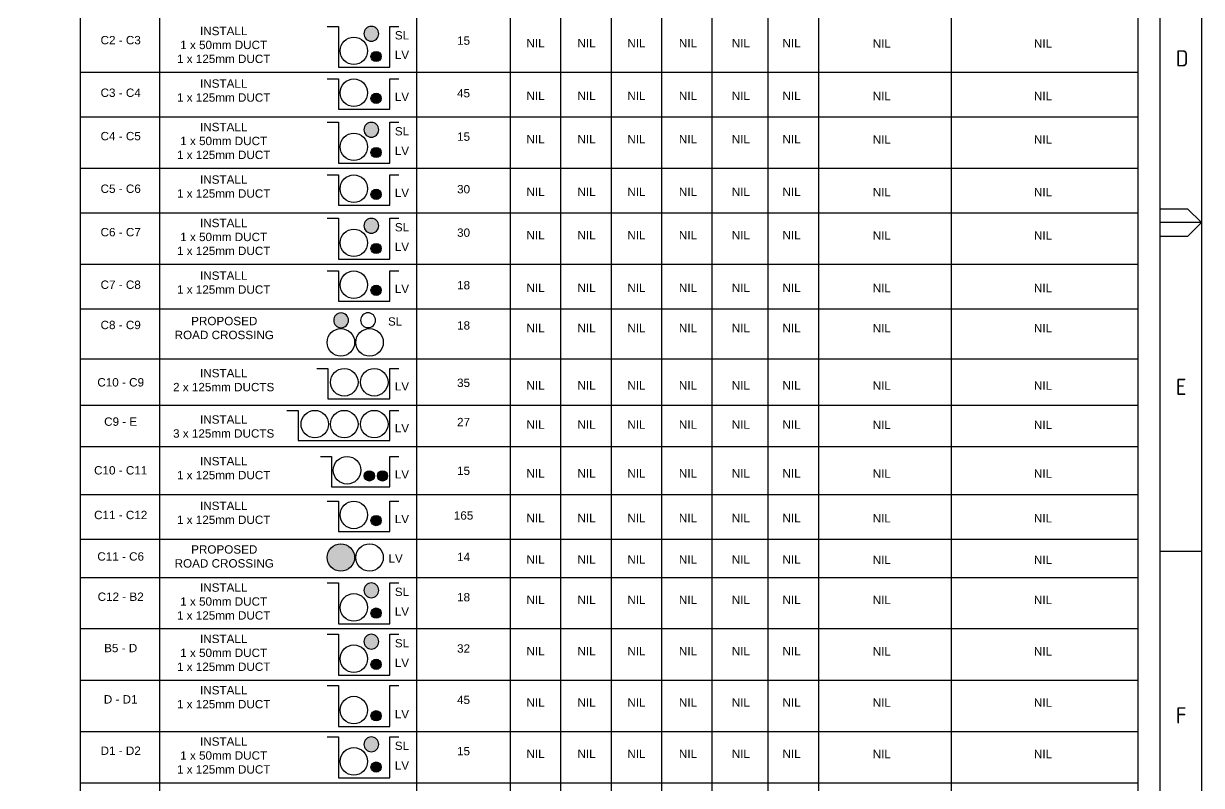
# Paper-space layout 'SHEET 4' of a CAD drawing. Header units: metres, sheet in millimetres. Extents: x -19 to 814, y -3 to 583.
# Drawn here: x 560.4 to 814, y 169 to 333.1 of the extents above; entities that cross this region are included whole.
import ezdxf
from ezdxf.enums import TextEntityAlignment as Align

# ---------------------------------------------------------------- set-up
doc = ezdxf.new("R2010")
doc.units = ezdxf.units.M
doc.linetypes.add('Cable Exist UG', pattern=[8.2, 4, -1.2, 1.8, -1.2])
doc.layers.add('Duct_SP_EXT', color=7, linetype='Continuous')
doc.layers.add('Notes', color=7, linetype='Continuous')
doc.styles.add('iecISOCP', font='isocp.shx')
doc.styles.get("Standard").update_dxf_attribs({"font": 'arial.ttf'})

# ---------------------------------------------------------------- blocks, each defined once
blk = doc.blocks.new('A1_FRAME_TITLE')
at = {"layer": 'Notes', "linetype": 'Continuous'}
for p, q in [((824.37, 293.18), (830.35, 293.18)), ((830.35, 293.18), (833.35, 290.18)), ((833.35, 290.18), (824.35, 290.18)), ((833.35, 290.18), (830.35, 287.18)), ((830.35, 287.18), (824.37, 287.18)), ((824.35, 219.43), (833.35, 219.43))]:
    blk.add_line(p, q, dxfattribs=at)
at = {"layer": 'Notes', "linetype": 'Continuous', "flags": 128}
for points in [[(0, 583.39), (833.37, 583.39), (833.37, -3.03), (0, -3.03)], [(9, 574.39), (824.37, 574.39), (824.37, 5.97), (9, 5.97)]]:
    blk.add_lwpolyline(points, close=True, dxfattribs=at)
blk.add_attdef('DRAFT_NUM', (29.9, 23.29), '', height=2.5, rotation=90)
at = {"layer": 'Notes', "style": 'iecISOCP'}
for s, p in [('D', (827.87, 323.81)), ('E', (827.87, 253.06)), ('F', (827.87, 182.31))]:
    blk.add_text(s, height=3.5, dxfattribs=at).set_placement(p)
at = {"layer": 'Notes', "style": 'iecISOCP', "flags": 8}
blk.add_attdef('VERSION_NO', text='', height=2.5, rotation=90, dxfattribs=at).set_placement((302.04, 43.81), align=Align.MIDDLE_CENTER)
at = {"layer": 'Notes', "style": 'iecISOCP'}
for tag, p in [('CAP_NO', (513.19, 43.46)), ('IE_NUM', (513.05, 37.81)), ('REF_No_1', (335.24, 32.31)), ('REF_1', (362.52, 32.31)), ('GEN_WO', (441.71, 31.76)), ('HV_SWITCH', (513.46, 32.16)), ('REF_No_2', (335.24, 26.31)), ('REF_2', (362.52, 26.31)), ('OH_WO', (441.71, 25.81)), ('UBD_REF', (513.05, 25.83)), ('REF_No_3', (335.24, 20.31)), ('REF_3', (362.52, 20.31)), ('UG_WO', (441.71, 20.05)), ('GIS_MAP_No', (513.05, 20.04)), ('REF_No_4', (335.24, 14.31)), ('REF_4', (362.52, 14.31)), ('SUB_WO', (441.71, 13.81)), ('HV_OP_DIAG', (513.33, 14.2)), ('LGA', (512.95, 7.78)), ('ExportID', (9.08, 2.39))]:
    blk.add_attdef(tag, p, '', height=2.5, dxfattribs=at)
for tag, height, p in [('T1', 3.5, (684.37, 39.47)), ('scale', 2.5, (567.76, 33.27)), ('T2', 3.5, (684.37, 34.35)), ('T3', 3.5, (684.37, 28.92)), ('DRAWN', 2.5, (567.76, 24.93)), ('T4', 3.5, (684.37, 23.66)), ('T5', 3.5, (684.37, 18.23)), ('REV', 5, (820.05, 17.1)), ('DATE', 2.5, (567.76, 16.88)), ('T6', 3.5, (684.37, 12.97)), ('DESIGN', 2.5, (605.62, 9.15))]:
    blk.add_attdef(tag, text='', height=height, dxfattribs=at).set_placement(p, align=Align.CENTER)
blk.add_attdef('NUM', text='', height=7, dxfattribs=at).set_placement((792.37, 20.12), align=Align.MIDDLE_CENTER)
for tag, p in [('NS', (790.71, 8.12)), ('SHTS', (805.41, 8.12))]:
    blk.add_attdef(tag, text='', height=2.5, dxfattribs=at).set_placement(p, align=Align.MIDDLE)
at = {"layer": 'Notes', "style": 'iecISOCP', "flags": 1}
for tag, p in [('ProjectType', (14.17, -26.8)), ('ProjectNumber', (23.56, -26.82)), ('DrawingNumber', (35.51, -26.8)), ('ProjectDescription', (47.56, -26.83)), ('ExportDate', (60.28, -26.79)), ('ExportUserName', (69.15, -26.8)), ('DesignerCompanyName', (81.48, -26.79)), ('ExportAreaOfInterest', (97.1, -26.81)), ('GIS_SUCCESS', (112, -26.78)), ('CAD_SUCCESS', (121.79, -26.78)), ('DEPOTCODE', (132.11, -26.88)), ('ExportCategories', (140.08, -26.8)), ('Comments', (154.38, -26.88))]:
    blk.add_attdef(tag, p, '', height=1, dxfattribs=at)
blk = doc.blocks.new('CABLE_LARGE_EXT')
h = blk.add_hatch(color=256)
edge = h.paths.add_edge_path()
edge.add_arc((0, 0.55), 0.55, 0, 360)
blk.add_circle((0, 0.55), 0.55)
at = {"flags": 1}
blk.add_attdef('Z', (0, 0), '', height=0.2, dxfattribs=at)
at = {"flags": 9}
for tag, p in [('COND_CODE', (0, 0)), ('STATE', (0, -0.4)), ('XSECT_SIZE', (0, -0.6)), ('FB_REFERENCE', (0, -0.2)), ('NOTES', (0, -0.8))]:
    blk.add_attdef(tag, text='', height=0.2, dxfattribs=at).set_placement(p, align=Align.MIDDLE_LEFT)
blk = doc.blocks.new('DUCT_LARGE_EXT')
blk.add_circle((0, 0.8), 0.8)
for tag, flags, p in [('DUCT_CODE', 9, (1.5, 0)), ('XSECT_TYPE', 9, (1.5, -0.2)), ('STATE', 9, (1.5, -0.6)), ('OWNED_BY', 9, (1.5, -1)), ('OPERATED_BY', 9, (1.5, -1.2)), ('FB_REFERENCE', 9, (1.5, -0.4)), ('NOTES', 9, (1.5, -0.8)), ('Z', 1, (1.5, -1.6)), ('MAINTAINED_BY', 9, (1.5, -1.4))]:
    blk.add_attdef(tag, text='', height=0.2, dxfattribs=dict(flags=flags)).set_placement(p, align=Align.MIDDLE_LEFT)

psp = doc.layouts.new('SHEET 4')

# ---------------------------------------------------------------- hatches: boundary and pattern name
at = {"layer": 'Duct_SP_EXT'}
h = psp.add_hatch(color=256, dxfattribs=at)
h.dxf.hatch_style = 1
h.paths.add_polyline_path([(631.68, 218.08, 1), (625.76, 218.08, 1)])
at = {"layer": 'Notes'}
h = psp.add_hatch(color=256, dxfattribs=at)
h.dxf.hatch_style = 1
edge = h.paths.add_edge_path()
edge.add_arc((635.27, 330.87), 1.6, 0, 360)
h = psp.add_hatch(color=256, dxfattribs=at)
h.dxf.hatch_style = 1
edge = h.paths.add_edge_path()
edge.add_arc((635.27, 310.19), 1.6, 0, 360)
h = psp.add_hatch(color=256, dxfattribs=at)
h.dxf.hatch_style = 1
edge = h.paths.add_edge_path()
edge.add_arc((635.27, 289.52), 1.6, 0, 360)
h = psp.add_hatch(color=256, dxfattribs=at)
h.dxf.hatch_style = 1
edge = h.paths.add_edge_path()
edge.add_arc((628.77, 269.16), 1.6, 0, 360)
h = psp.add_hatch(color=256, dxfattribs=at)
h.dxf.hatch_style = 1
edge = h.paths.add_edge_path()
edge.add_arc((635.27, 211.01), 1.6, 0, 360)
h = psp.add_hatch(color=256, dxfattribs=at)
h.dxf.hatch_style = 1
edge = h.paths.add_edge_path()
edge.add_arc((635.27, 199.96), 1.6, 0, 360)
h = psp.add_hatch(color=256, dxfattribs=at)
h.dxf.hatch_style = 1
edge = h.paths.add_edge_path()
edge.add_arc((635.27, 177.85), 1.6, 0, 360)

# ---------------------------------------------------------------- linework, layer by layer
at = {"layer": 'Duct_SP_EXT'}
for p, q in [((639.24, 323.66), (639.24, 332.47)), ((639.24, 332.47), (641.22, 332.47)), ((628.19, 323.66), (639.24, 323.66)), ((639.24, 314.65), (639.24, 321.15)), ((639.24, 321.15), (641.22, 321.15)), ((628.19, 314.65), (639.24, 314.65)), ((639.24, 302.99), (639.24, 311.8)), ((639.24, 311.8), (641.22, 311.8)), ((628.19, 302.99), (639.24, 302.99)), ((639.24, 293.97), (639.24, 300.47)), ((639.24, 300.47), (641.22, 300.47)), ((628.19, 293.97), (639.24, 293.97)), ((639.24, 282.31), (639.24, 291.13)), ((639.24, 291.13), (641.22, 291.13)), ((628.19, 282.31), (639.24, 282.31)), ((639.24, 273.3), (639.24, 279.8)), ((639.24, 279.8), (641.22, 279.8)), ((628.19, 273.3), (639.24, 273.3)), ((639.24, 252.28), (639.24, 258.78)), ((639.24, 258.78), (641.22, 258.78)), ((625.91, 252.28), (639.24, 252.28)), ((639.24, 243.27), (639.24, 249.77)), ((639.24, 249.77), (641.22, 249.77)), ((619.5, 243.27), (639.24, 243.27)), ((639.24, 233.33), (639.24, 239.83)), ((639.24, 239.83), (641.22, 239.83)), ((626.73, 233.33), (639.24, 233.33)), ((639.24, 223.71), (639.24, 230.21)), ((639.24, 230.21), (641.22, 230.21)), ((628.19, 223.71), (639.24, 223.71)), ((639.24, 203.8), (639.24, 212.62)), ((639.24, 212.62), (641.22, 212.62)), ((628.19, 203.8), (639.24, 203.8)), ((639.24, 192.75), (639.24, 201.56)), ((639.24, 201.56), (641.22, 201.56)), ((628.19, 192.75), (639.24, 192.75)), ((639.24, 181.7), (639.24, 190.51)), ((639.24, 190.51), (641.22, 190.51)), ((628.19, 181.7), (639.24, 181.7)), ((639.24, 170.64), (639.24, 179.45)), ((639.24, 179.45), (641.22, 179.45)), ((628.19, 170.64), (639.24, 170.64))]:
    psp.add_line(p, q, dxfattribs=at)
at = {"layer": 'Duct_SP_EXT', "flags": 128}
for points in [[(625.8, 332.47), (628.19, 332.47), (628.19, 323.66)], [(625.8, 321.15), (628.19, 321.15), (628.19, 314.65)], [(625.8, 311.8), (628.19, 311.8), (628.19, 302.99)], [(625.8, 300.47), (628.19, 300.47), (628.19, 293.97)], [(625.8, 291.13), (628.19, 291.13), (628.19, 282.31)], [(625.8, 279.8), (628.19, 279.8), (628.19, 273.3)], [(623.52, 258.78), (625.91, 258.78), (625.91, 252.28)], [(617.1, 249.77), (619.5, 249.77), (619.5, 243.27)], [(624.34, 239.83), (626.73, 239.83), (626.73, 233.33)], [(625.8, 230.21), (628.19, 230.21), (628.19, 223.71)], [(625.8, 212.62), (628.19, 212.62), (628.19, 203.8)], [(625.8, 201.56), (628.19, 201.56), (628.19, 192.75)], [(625.8, 190.51), (628.19, 190.51), (628.19, 181.7)], [(625.8, 179.45), (628.19, 179.45), (628.19, 170.64)]]:
    psp.add_lwpolyline(points, dxfattribs=at)
at = {"layer": 'Duct_SP_EXT'}
for centre in [(631.51, 327.19), (631.51, 318.18), (631.51, 306.52), (631.51, 297.51), (631.51, 285.85), (631.51, 276.83), (628.72, 264.42), (634.9, 264.42), (629.45, 255.82), (635.91, 255.82), (623.1, 246.81), (629.45, 246.81), (635.91, 246.81), (630.05, 236.87), (631.51, 227.25), (628.72, 218.08), (634.9, 218.08), (631.51, 207.34), (631.51, 196.29), (631.51, 185.23), (631.51, 174.18)]:
    psp.add_circle(centre, 2.96, dxfattribs=at)
at = {"layer": 'Notes'}
for p, q in [((572.6, 571.76), (572.6, 97.08)), ((800.34, 571.76), (800.34, 97.08)), ((589.65, 547.31), (589.65, 97.08)), ((645, 547.31), (645, 97.08)), ((665.18, 547.31), (665.18, 97.08)), ((760.1, 547.31), (760.1, 97.08))]:
    psp.add_line(p, q, dxfattribs=at)
at = {"layer": 'Notes', "linetype": 'Continuous'}
for p, q in [((676.03, 547.31), (676.03, 97.08)), ((686.89, 547.31), (686.89, 97.08)), ((697.75, 547.31), (697.75, 97.08)), ((708.61, 547.31), (708.61, 97.08)), ((720.67, 547.31), (720.67, 97.08)), ((731.53, 547.31), (731.53, 97.08)), ((572.6, 322.61), (800.34, 322.61)), ((572.6, 312.99), (800.34, 312.99)), ((572.6, 301.94), (800.34, 301.94)), ((572.6, 292.32), (800.34, 292.32)), ((572.6, 281.27), (800.34, 281.27)), ((572.6, 271.65), (800.34, 271.65)), ((572.6, 260.87), (800.34, 260.87)), ((572.6, 250.88), (800.34, 250.88)), ((572.6, 242.02), (800.34, 242.02)), ((572.6, 231.68), (800.34, 231.68)), ((572.6, 222.06), (800.34, 222.06)), ((572.6, 213.81), (800.34, 213.81)), ((572.6, 202.76), (800.34, 202.76)), ((572.6, 191.7), (800.34, 191.7)), ((572.6, 180.65), (800.34, 180.65)), ((572.6, 169.59), (800.34, 169.59))]:
    psp.add_line(p, q, dxfattribs=at)
at = {"layer": 'Notes'}
for points in [[(572.6, 322.61), (800.34, 322.61)], [(572.6, 312.99), (800.34, 312.99)], [(572.6, 301.94), (800.34, 301.94)], [(572.6, 292.32), (800.34, 292.32)], [(572.6, 281.27), (800.34, 281.27)], [(572.6, 271.65), (800.34, 271.65)], [(572.6, 260.87), (800.34, 260.87)], [(572.6, 250.88), (800.34, 250.88)], [(572.6, 242.02), (800.34, 242.02)], [(572.6, 231.68), (800.34, 231.68)], [(572.6, 222.06), (800.34, 222.06)], [(572.6, 213.81), (800.34, 213.81)], [(572.6, 202.76), (800.34, 202.76)], [(572.6, 191.7), (800.34, 191.7)], [(572.6, 180.65), (800.34, 180.65)], [(572.6, 169.59), (800.34, 169.59)]]:
    psp.add_lwpolyline(points, dxfattribs=at)

# ---------------------------------------------------------------- block references
at = {"color": 0}
psp.add_blockref('A1_FRAME_TITLE', (-19.35, 0.02), dxfattribs=at)
at = {"layer": 'Duct_SP_EXT', "linetype": 'Cable Exist UG', "lineweight": 0, "yscale": 2, "zscale": 2}
for name, p, xscale in [('DUCT_LARGE_EXT', (635.27, 329.27), -2), ('CABLE_LARGE_EXT', (636.3, 324.88), 2), ('CABLE_LARGE_EXT', (636.3, 315.86), 2), ('DUCT_LARGE_EXT', (635.27, 308.59), -2), ('CABLE_LARGE_EXT', (636.3, 304.2), 2), ('CABLE_LARGE_EXT', (636.3, 295.19), 2), ('DUCT_LARGE_EXT', (635.27, 287.92), -2), ('CABLE_LARGE_EXT', (636.3, 283.53), 2), ('CABLE_LARGE_EXT', (636.3, 274.52), 2), ('DUCT_LARGE_EXT', (628.77, 267.56), -2), ('DUCT_LARGE_EXT', (634.58, 267.58), -2), ('CABLE_LARGE_EXT', (634.85, 234.55), 2), ('CABLE_LARGE_EXT', (637.69, 234.55), 2), ('CABLE_LARGE_EXT', (636.3, 224.93), 2), ('DUCT_LARGE_EXT', (635.27, 209.41), -2), ('CABLE_LARGE_EXT', (636.3, 205.02), 2), ('DUCT_LARGE_EXT', (635.27, 198.36), -2), ('CABLE_LARGE_EXT', (636.3, 193.97), 2), ('CABLE_LARGE_EXT', (636.3, 182.91), 2), ('DUCT_LARGE_EXT', (635.27, 176.25), -2), ('CABLE_LARGE_EXT', (636.3, 171.86), 2)]:
    psp.add_blockref(name, p, dxfattribs=dict(at, xscale=xscale))

# ---------------------------------------------------------------- texts
at = {"layer": 'Duct_SP_EXT'}
for s, p in [('SL', (641.87, 331.44)), ('LV', (641.87, 327.21)), ('LV', (641.87, 318.2)), ('SL', (641.87, 310.77)), ('LV', (641.87, 306.54)), ('LV', (641.87, 297.53)), ('SL', (641.87, 290.1)), ('LV', (641.87, 285.87)), ('LV', (641.87, 276.85)), ('SL', (640.39, 269.81)), ('LV', (641.87, 255.84)), ('LV', (641.87, 246.83)), ('LV', (641.87, 236.89)), ('LV', (641.87, 227.27)), ('LV', (640.51, 218.77)), ('SL', (641.87, 211.59)), ('LV', (641.87, 207.36)), ('SL', (641.87, 200.53)), ('LV', (641.87, 196.3)), ('LV', (641.87, 185.25)), ('SL', (641.87, 178.43)), ('LV', (641.87, 174.2))]:
    psp.add_text(s, height=1.79, dxfattribs=at).set_placement(p, align=Align.TOP_CENTER)
at = {"layer": 'Notes', "char_height": 1.8, "attachment_point": 2}
for s, insert, width in [('INSTALL\\P1 x 50mm DUCT\\P1 x 125mm DUCT', (603.49, 332.37), 21.6843), ('C2 - C3', (581.31, 330.4), 9.6991), ('15', (655.14, 330.3), 3.8415), ('NIL', (670.64, 329.75), 3.8415), ('NIL', (681.62, 329.75), 3.8415), ('NIL', (692.36, 329.75), 3.8415), ('NIL', (703.46, 329.75), 3.8415), ('NIL', (714.84, 329.75), 3.8415), ('NIL', (725.76, 329.75), 3.8415), ('NIL', (745.19, 329.69), 43.5892), ('NIL', (779.9, 329.69), 43.5892), ('INSTALL\\P1 x 125mm DUCT', (603.49, 321.04), 21.6843), ('C3 - C4', (581.31, 319.07), 9.6991), ('45', (655.14, 318.97), 3.8415), ('NIL', (670.64, 318.42), 3.8415), ('NIL', (681.62, 318.42), 3.8415), ('NIL', (692.36, 318.42), 3.8415), ('NIL', (703.46, 318.42), 3.8415), ('NIL', (714.84, 318.42), 3.8415), ('NIL', (725.76, 318.42), 3.8415), ('NIL', (745.19, 318.37), 43.5892), ('NIL', (779.9, 318.37), 43.5892), ('C4 - C5', (581.31, 309.73), 9.6991), ('INSTALL\\P1 x 50mm DUCT\\P1 x 125mm DUCT', (603.49, 311.69), 21.6843), ('15', (655.14, 309.62), 3.8415), ('NIL', (670.64, 309.07), 3.8415), ('NIL', (681.62, 309.07), 3.8415), ('NIL', (692.36, 309.07), 3.8415), ('NIL', (703.46, 309.07), 3.8415), ('NIL', (714.84, 309.07), 3.8415), ('NIL', (725.76, 309.07), 3.8415), ('NIL', (745.19, 309.02), 43.5892), ('NIL', (779.9, 309.02), 43.5892), ('INSTALL\\P1 x 125mm DUCT', (603.49, 300.37), 21.6843), ('C5 - C6', (581.31, 298.4), 9.6991), ('30', (655.14, 298.3), 3.8415), ('NIL', (670.64, 297.75), 3.8415), ('NIL', (681.62, 297.75), 3.8415), ('NIL', (692.36, 297.75), 3.8415), ('NIL', (703.46, 297.75), 3.8415), ('NIL', (714.84, 297.75), 3.8415), ('NIL', (725.76, 297.75), 3.8415), ('NIL', (745.19, 297.69), 43.5892), ('NIL', (779.9, 297.69), 43.5892), ('INSTALL\\P1 x 50mm DUCT\\P1 x 125mm DUCT', (603.49, 291.02), 21.6843), ('C6 - C7', (581.31, 289.05), 9.6991), ('30', (655.14, 288.95), 3.8415), ('NIL', (670.64, 288.4), 3.8415), ('NIL', (681.62, 288.4), 3.8415), ('NIL', (692.36, 288.4), 3.8415), ('NIL', (703.46, 288.4), 3.8415), ('NIL', (714.84, 288.4), 3.8415), ('NIL', (725.76, 288.4), 3.8415), ('NIL', (745.19, 288.35), 43.5892), ('NIL', (779.9, 288.35), 43.5892), ('INSTALL\\P1 x 125mm DUCT', (603.49, 279.69), 21.6843), ('C7 - C8', (581.31, 277.73), 9.6991), ('18', (655.14, 277.62), 3.8415), ('NIL', (670.64, 277.07), 3.8415), ('NIL', (681.62, 277.07), 3.8415), ('NIL', (692.36, 277.07), 3.8415), ('NIL', (703.46, 277.07), 3.8415), ('NIL', (714.84, 277.07), 3.8415), ('NIL', (725.76, 277.07), 3.8415), ('NIL', (745.19, 277.02), 43.5892), ('NIL', (779.9, 277.02), 43.5892), ('C8 - C9', (581.31, 269.06), 11.8381), ('{\\C7;PROPOSED\\PROAD CROSSING}', (603.61, 269.91), 21.2374), ('18', (655.14, 268.96), 3.8415), ('NIL', (670.64, 268.41), 3.8415), ('NIL', (681.62, 268.41), 3.8415), ('NIL', (692.36, 268.41), 3.8415), ('NIL', (703.46, 268.41), 3.8415), ('NIL', (714.84, 268.41), 3.8415), ('NIL', (725.76, 268.41), 3.8415), ('NIL', (745.19, 268.36), 43.5892), ('NIL', (779.9, 268.36), 43.5892), ('INSTALL\\P2 x 125mm DUCTS', (603.49, 258.68), 21.6843), ('C10 - C9', (581.31, 256.71), 10.6404), ('35', (655.14, 256.61), 3.8415), ('NIL', (670.64, 256.06), 3.8415), ('NIL', (681.62, 256.06), 3.8415), ('NIL', (692.36, 256.06), 3.8415), ('NIL', (703.46, 256.06), 3.8415), ('NIL', (714.84, 256.06), 3.8415), ('NIL', (725.76, 256.06), 3.8415), ('NIL', (745.19, 256), 43.5892), ('NIL', (779.9, 256), 43.5892), ('INSTALL\\P3 x 125mm DUCTS', (603.49, 248.7), 21.6843), ('C9 - E', (581.31, 248.25), 9.6991), ('27', (655.14, 248.15), 3.8415), ('NIL', (670.64, 247.6), 3.8415), ('NIL', (681.62, 247.6), 3.8415), ('NIL', (692.36, 247.6), 3.8415), ('NIL', (703.46, 247.6), 3.8415), ('NIL', (714.84, 247.6), 3.8415), ('NIL', (725.76, 247.6), 3.8415), ('NIL', (745.19, 247.54), 43.5892), ('NIL', (779.9, 247.54), 43.5892), ('INSTALL\\P1 x 125mm DUCT', (603.49, 239.73), 21.6843), ('C10 - C11', (581.31, 237.76), 14.6869), ('15', (655.14, 237.66), 3.8415), ('NIL', (670.64, 237.11), 3.8415), ('NIL', (681.62, 237.11), 3.8415), ('NIL', (692.36, 237.11), 3.8415), ('NIL', (703.46, 237.11), 3.8415), ('NIL', (714.84, 237.11), 3.8415), ('NIL', (725.76, 237.11), 3.8415), ('NIL', (745.19, 237.05), 43.5892), ('NIL', (779.9, 237.05), 43.5892), ('INSTALL\\P1 x 125mm DUCT', (603.49, 230.11), 21.6843), ('C11 - C12', (581.31, 228.14), 13.4709), ('165', (655.14, 228.04), 3.8415), ('NIL', (670.64, 227.49), 3.8415), ('NIL', (681.62, 227.49), 3.8415), ('NIL', (692.36, 227.49), 3.8415), ('NIL', (703.46, 227.49), 3.8415), ('NIL', (714.84, 227.49), 3.8415), ('NIL', (725.76, 227.49), 3.8415), ('NIL', (745.19, 227.43), 43.5892), ('NIL', (779.9, 227.43), 43.5892), ('{\\C7;PROPOSED\\PROAD CROSSING}', (603.61, 220.72), 21.2374), ('C11 - C6', (581.31, 219.21), 13.7422), ('14', (655.14, 219.11), 3.8415), ('NIL', (670.64, 218.56), 3.8415), ('NIL', (681.62, 218.56), 3.8415), ('NIL', (692.36, 218.56), 3.8415), ('NIL', (703.46, 218.56), 3.8415), ('NIL', (714.84, 218.56), 3.8415), ('NIL', (725.76, 218.56), 3.8415), ('NIL', (745.19, 218.5), 43.5892), ('NIL', (779.9, 218.5), 43.5892), ('C12 - B2', (581.31, 210.54), 13.5653), ('INSTALL\\P1 x 50mm DUCT\\P1 x 125mm DUCT', (603.49, 212.51), 21.6843), ('18', (655.14, 210.44), 3.8415), ('NIL', (670.64, 209.89), 3.8415), ('NIL', (681.62, 209.89), 3.8415), ('NIL', (692.36, 209.89), 3.8415), ('NIL', (703.46, 209.89), 3.8415), ('NIL', (714.84, 209.89), 3.8415), ('NIL', (725.76, 209.89), 3.8415), ('NIL', (745.19, 209.84), 43.5892), ('NIL', (779.9, 209.84), 43.5892), ('INSTALL\\P1 x 50mm DUCT\\P1 x 125mm DUCT', (603.49, 201.46), 21.6843), ('B5 - D', (581.31, 199.49), 13.5653), ('32', (655.14, 199.39), 3.8415), ('NIL', (670.64, 198.84), 3.8415), ('NIL', (681.62, 198.84), 3.8415), ('NIL', (692.36, 198.84), 3.8415), ('NIL', (703.46, 198.84), 3.8415), ('NIL', (714.84, 198.84), 3.8415), ('NIL', (725.76, 198.84), 3.8415), ('NIL', (745.19, 198.78), 43.5892), ('NIL', (779.9, 198.78), 43.5892), ('INSTALL\\P1 x 125mm DUCT', (603.49, 190.4), 21.6843), ('D - D1', (581.31, 188.44), 13.5653), ('45', (655.14, 188.33), 3.8415), ('NIL', (670.64, 187.78), 3.8415), ('NIL', (681.62, 187.78), 3.8415), ('NIL', (692.36, 187.78), 3.8415), ('NIL', (703.46, 187.78), 3.8415), ('NIL', (714.84, 187.78), 3.8415), ('NIL', (725.76, 187.78), 3.8415), ('NIL', (745.19, 187.73), 43.5892), ('NIL', (779.9, 187.73), 43.5892), ('INSTALL\\P1 x 50mm DUCT\\P1 x 125mm DUCT', (603.49, 179.35), 21.6843), ('D1 - D2', (581.31, 177.38), 13.5653), ('15', (655.14, 177.28), 3.8415), ('NIL', (670.64, 176.73), 3.8415), ('NIL', (681.62, 176.73), 3.8415), ('NIL', (692.36, 176.73), 3.8415), ('NIL', (703.46, 176.73), 3.8415), ('NIL', (714.84, 176.73), 3.8415), ('NIL', (725.76, 176.73), 3.8415), ('NIL', (745.19, 176.67), 43.5892), ('NIL', (779.9, 176.67), 43.5892)]:
    psp.add_mtext(s, dxfattribs=dict(at, insert=insert, width=width))

doc.saveas('drawing.dxf')
